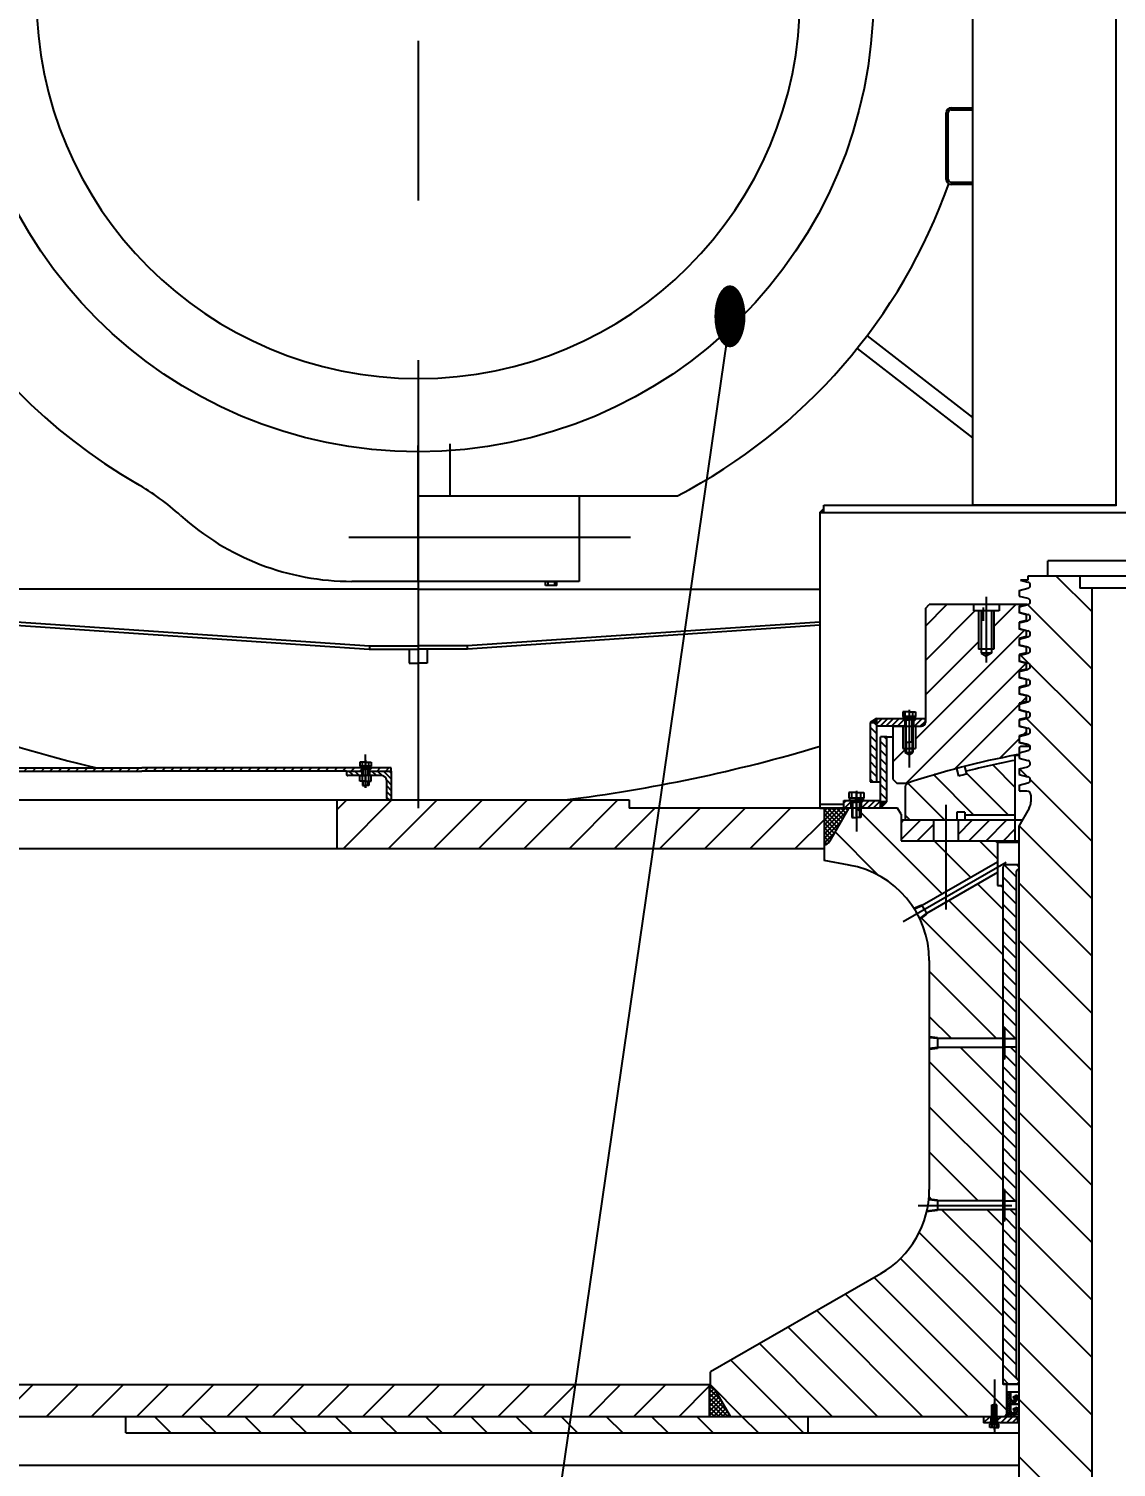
# Model space of a CAD drawing. Header units: millimetres. Extents: x 0 to 42000, y 0 to 29700.
# Drawn here: x 14596 to 16297, y 10722 to 12974 of the extents above; entities that cross this region are included whole.
import ezdxf
from ezdxf.enums import TextEntityAlignment as Align

# ---------------------------------------------------------------- set-up
doc = ezdxf.new("R2010")
doc.units = ezdxf.units.MM
doc.header["$LTSCALE"] = 1000
for name, pattern in [('F', [0.75, 0.5, -0.25]), ('G', [2, 1.25, -0.25, 0.25, -0.25]), ('K', [2.5, 1.25, -0.25, 0.25, -0.25, 0.25, -0.25])]:
    doc.linetypes.add(name, pattern=pattern)
for name, color, linetype in [('01', 7, 'Continuous'), ('02', 1, 'Continuous'), ('04', 2, 'F'), ('05', 142, 'G'), ('07', 6, 'K'), ('08', 1, 'Continuous'), ('11', 3, 'Continuous')]:
    doc.layers.add(name, color=color, linetype=linetype)
doc.styles.get("Standard").update_dxf_attribs({"font": 'isocp', "width": 0.707, "bigfont": 'intecad.shx'})
doc.dimstyles.new('INTE', dxfattribs={"dimscale": 100, "dimtxt": 3.5, "dimasz": 3, "dimexe": 3, "dimexo": 0, "dimgap": 1, "dimtad": 1, "dimdec": 0, "dimdsep": 46, "dimtxsty": 'Standard', "dimcen": 0, "dimclrd": 1, "dimclre": 1, "dimclrt": 3, "dimaunit": 1, "dimadec": 0, "dimazin": 0, "dimtfac": 1, "dimtdec": 0, "dimtmove": 0, "dimatfit": 0, "dimfxl": 1, "dimarcsym": 0})
pattern_1 = [(45, (9121.654, 5016.96), (-35.35534, 35.35534), [])]
pattern_2 = [(315, (9121.654, 5016.96), (35.35534, 35.35534), [])]
pattern_3 = [(45, (4611.862, 3383.963), (-6.735192, 6.735192), [])]
pattern_4 = [(135, (4611.8624, 3383.9626), (-4.490128, -4.490128), [])]
pattern_5 = [(270, (18866.9455, 12882.7767), (-3.4925, 6e-16), [2.54, -0.9525]), (180, (18866.9455, 12882.7767), (4e-16, 3.4925), [2.54, -0.9525])]

# ---------------------------------------------------------------- blocks, each defined once
blk = doc.blocks.new('*U585')
at = {"layer": '01'}
for p, q in [((-7.7, 2.6), (-7.7, 0)), ((0, 2.6), (-7.7, 2.6)), ((-7.7, 0), (0, 0)), ((0, 0), (-1.5, 2.6)), ((0, 2.6), (1.5, 0)), ((0, 2.6), (7.7, 2.6)), ((7.7, 0), (0, 0)), ((7.7, 2.6), (7.7, 0))]:
    blk.add_line(p, q, dxfattribs=at)
at = {"layer": '05'}
blk.add_line((0, 4.7), (0, -2.1), dxfattribs=at)
blk = doc.blocks.new('*U584')
at = {"layer": '01'}
for p, q in [((-8.4, 0), (-8.4, 8.9)), ((-8.4, 8.9), (0, 8.9)), ((-8.4, 5), (0, 5)), ((0, 8.9), (0, 0)), ((0, -8.9), (0, 0)), ((-8.4, 0), (-8.4, -8.9)), ((-8.4, -5), (0, -5)), ((-8.4, -8.9), (0, -8.9))]:
    blk.add_line(p, q, dxfattribs=at)
at = {"layer": '05'}
blk.add_line((-9.5, 0), (1.1, 0), dxfattribs=at)
blk = doc.blocks.new('*U643')
at = {"layer": '01'}
for p, q in [((-6.1, 2.1), (-6.1, 0)), ((0, 2.1), (-6.1, 2.1)), ((-6.1, 0), (0, 0)), ((0, 0), (-1.2, 2.1)), ((0, 2.1), (1.2, 0)), ((0, 2.1), (6.1, 2.1)), ((6.1, 0), (0, 0)), ((6.1, 2.1), (6.1, 0))]:
    blk.add_line(p, q, dxfattribs=at)
at = {"layer": '05'}
blk.add_line((0, 4.2), (0, -2.1), dxfattribs=at)
blk = doc.blocks.new('*U640', base_point=(-842.8, 1004.6))
at = {"layer": '01', "color": 7, "linetype": 'Continuous', "ltscale": 2}
for p, q in [((-842.8, 1004.6), (-836.4, 1004.6)), ((-836.4, 993.4), (-833.5, 1004.9)), ((-820.2, 991.1), (-823.8, 1004.9)), ((-820.2, 991.1), (-811.6, 991.1)), ((-811.6, 991.1), (-808.1, 1004.9)), ((-794.8, 991.1), (-798.4, 1004.9)), ((-794.8, 991.1), (-786.2, 991.1)), ((-786.2, 991.1), (-782.7, 1004.9)), ((-769.4, 991.1), (-773, 1004.9)), ((-769.4, 991.1), (-760.8, 991.1)), ((-760.8, 991.1), (-757.3, 1004.9)), ((-744, 991.1), (-747.6, 1004.9)), ((-744, 991.1), (-735.4, 991.1)), ((-735.4, 991.1), (-731.9, 1004.9)), ((-718.6, 991.1), (-722.2, 1004.9)), ((-718.6, 991.1), (-710, 991.1)), ((-710, 991.1), (-706.5, 1004.9)), ((-693.2, 991.1), (-696.8, 1004.9)), ((-693.2, 991.1), (-684.6, 991.1)), ((-684.6, 991.1), (-681.1, 1004.9)), ((-667.8, 991.1), (-671.4, 1004.9)), ((-667.8, 991.1), (-659.2, 991.1)), ((-659.2, 991.1), (-655.7, 1004.9)), ((-642.4, 991.1), (-646, 1004.9)), ((-642.4, 991.1), (-633.8, 991.1)), ((-633.8, 991.1), (-630.3, 1004.9)), ((-617, 991.1), (-620.6, 1004.9)), ((-617, 991.1), (-608.4, 991.1)), ((-608.4, 991.1), (-604.9, 1004.9)), ((-591.6, 991.1), (-595.2, 1004.9)), ((-591.6, 991.1), (-583, 991.1)), ((-583, 991.1), (-579.5, 1004.9)), ((-566.2, 991.1), (-569.8, 1004.9)), ((-566.2, 991.1), (-557.6, 991.1)), ((-557.6, 991.1), (-554.1, 1004.9)), ((-540.8, 991.1), (-544.4, 1004.9)), ((-540.8, 991.1), (-532.2, 991.1)), ((-532.2, 991.1), (-528.7, 1004.9)), ((-515.4, 991.1), (-519, 1004.9)), ((-515.4, 991.1), (-506.8, 991.1)), ((-506.8, 991.1), (-506.2, 993.4)), ((-499.7, 1009.6), (-489.6, 1009.6)), ((-479.6, 1006.9), (-451.3, 990.6))]:
    blk.add_line(p, q, dxfattribs=at)
at = {"layer": '01', "color": 7, "linetype": 'Continuous'}
for p, q in [((-836.4, 1004.6), (-836.4, 993.4)), ((-506.2, 1003.1), (-506.2, 993.4))]:
    blk.add_line(p, q, dxfattribs=at)
at = {"layer": '01', "color": 7, "linetype": 'Continuous', "ltscale": 2}
for centre, radius, start, end in [((-828.6, 1003.6), 5, 14.5, 165.5), ((-803.2, 1003.6), 5, 14.5, 165.5), ((-777.8, 1003.6), 5, 14.5, 165.5), ((-752.4, 1003.6), 5, 14.5, 165.5), ((-727, 1003.6), 5, 14.5, 165.5), ((-701.6, 1003.6), 5, 14.5, 165.5), ((-676.2, 1003.6), 5, 14.5, 165.5), ((-650.8, 1003.6), 5, 14.5, 165.5), ((-625.4, 1003.6), 5, 14.5, 165.5), ((-600, 1003.6), 5, 14.5, 165.5), ((-574.6, 1003.6), 5, 14.5, 165.5), ((-549.2, 1003.6), 5, 14.5, 165.5), ((-523.8, 1003.6), 5, 14.5, 165.5), ((-499.7, 1003.1), 6.5, 90, 180), ((-489.6, 989.6), 20, 60, 90)]:
    blk.add_arc(centre, radius, start, end, dxfattribs=at)
blk = doc.blocks.new('*U641', base_point=(2632.3, 3477.1))
at = {"layer": '11', "color": 3, "linetype": 'Continuous'}
for p, q in [((2409.9, 3474.7), (2412.1, 3466.1)), ((2425.8, 3477.1), (2423, 3466.1)), ((2425.8, 3477.1), (2434.7, 3477.1)), ((2434.7, 3477.1), (2437.5, 3466.1)), ((2451.2, 3477.1), (2448.4, 3466.1)), ((2451.2, 3477.1), (2460.1, 3477.1)), ((2460.1, 3477.1), (2462.9, 3466.1)), ((2476.6, 3477.1), (2473.8, 3466.1)), ((2476.6, 3477.1), (2485.5, 3477.1)), ((2485.5, 3477.1), (2488.3, 3466.1)), ((2502, 3477.1), (2499.2, 3466.1)), ((2502, 3477.1), (2510.9, 3477.1)), ((2510.9, 3477.1), (2513.7, 3466.1)), ((2527.4, 3477.1), (2524.6, 3466.1)), ((2527.4, 3477.1), (2536.3, 3477.1)), ((2536.3, 3477.1), (2539.1, 3466.1)), ((2552.8, 3477.1), (2550, 3466.1)), ((2552.8, 3477.1), (2561.7, 3477.1)), ((2561.7, 3477.1), (2564.5, 3466.1)), ((2578.2, 3477.1), (2575.4, 3466.1)), ((2578.2, 3477.1), (2587.1, 3477.1)), ((2587.1, 3477.1), (2589.9, 3466.1)), ((2603.6, 3477.1), (2600.8, 3466.1)), ((2603.6, 3477.1), (2612.5, 3477.1)), ((2612.5, 3477.1), (2615.3, 3466.1)), ((2629, 3477.1), (2626.2, 3466.1)), ((2629, 3477.1), (2632.3, 3477.1)), ((2412.1, 3466.1), (2423, 3466.1)), ((2412.1, 3466.1), (2420.9, 3466.1)), ((2437.5, 3466.1), (2448.4, 3466.1)), ((2462.9, 3466.1), (2473.8, 3466.1)), ((2488.3, 3466.1), (2499.2, 3466.1)), ((2513.7, 3466.1), (2524.6, 3466.1)), ((2539.1, 3466.1), (2550, 3466.1)), ((2564.5, 3466.1), (2575.4, 3466.1)), ((2589.9, 3466.1), (2600.8, 3466.1)), ((2615.3, 3466.1), (2626.2, 3466.1))]:
    blk.add_line(p, q, dxfattribs=at)
blk = doc.blocks.new('*U644')
at = {"layer": '01'}
for p, q in [((-10.7, 3.6), (-10.7, 0)), ((0, 3.6), (-10.7, 3.6)), ((-10.7, 0), (0, 0)), ((0, 0), (-2.1, 3.6)), ((0, 3.6), (2.1, 0)), ((0, 3.6), (10.7, 3.6)), ((10.7, 0), (0, 0)), ((10.7, 3.6), (10.7, 0))]:
    blk.add_line(p, q, dxfattribs=at)
at = {"layer": '05'}
blk.add_line((0, 5.7), (0, -2.1), dxfattribs=at)
blk = doc.blocks.new('*U645')
at = {"layer": '01'}
for p, q in [((-9.2, 3.1), (-9.2, 0)), ((0, 3.1), (-9.2, 3.1)), ((-9.2, 0), (0, 0)), ((0, 0), (-1.8, 3.1)), ((0, 3.1), (1.8, 0)), ((0, 3.1), (9.2, 3.1)), ((9.2, 0), (0, 0)), ((9.2, 3.1), (9.2, 0))]:
    blk.add_line(p, q, dxfattribs=at)
at = {"layer": '05'}
blk.add_line((0, 5.2), (0, -2.1), dxfattribs=at)
blk = doc.blocks.new('*D667')
at = {"layer": '08', "color": 1, "lineweight": -2}
for p, q in [((14727.5, 19784.8), (4430.5, 19784.8)), ((4730.5, 19484.8), (4730.5, 7640.5)), ((14267, 7340.5), (4430.5, 7340.5))]:
    blk.add_line(p, q, dxfattribs=at)
at = {"layer": '08', "color": 1}
for points in [[(4680.5, 19484.8), (4780.5, 19484.8), (4730.5, 19784.8)], [(4680.5, 7640.5), (4780.5, 7640.5), (4730.5, 7340.5)]]:
    blk.add_solid(points, dxfattribs=at)
at = {"layer": 'DEFPOINTS', "color": 0}
for p in [(14727.5, 19784.8), (4730.5, 7340.5), (14267, 7340.5)]:
    blk.add_point(p, dxfattribs=at)
at = {"layer": '08', "color": 3, "insert": (4455.4, 13562.6), "char_height": 350, "attachment_point": 5, "rotation": 90}
blk.add_mtext('12444', dxfattribs=at)
blk = doc.blocks.new('*D678')
at = {"layer": '08', "color": 1, "lineweight": -2}
for p, q in [((6849.2, 11679), (6849.2, 21558.3)), ((16398.8, 20688.4), (16398.8, 21558.3)), ((7149.2, 21258.3), (16098.8, 21258.3))]:
    blk.add_line(p, q, dxfattribs=at)
at = {"layer": '08', "color": 1}
for points in [[(7149.2, 21308.3), (7149.2, 21208.3), (6849.2, 21258.3)], [(16098.8, 21308.3), (16098.8, 21208.3), (16398.8, 21258.3)]]:
    blk.add_solid(points, dxfattribs=at)
at = {"layer": 'DEFPOINTS', "color": 0}
for p in [(16398.8, 21258.3), (16398.8, 20688.4), (6849.2, 11679)]:
    blk.add_point(p, dxfattribs=at)
at = {"layer": '08', "color": 3, "insert": (11624, 21533.3), "char_height": 350, "attachment_point": 5}
blk.add_mtext('9550', dxfattribs=at)

msp = doc.modelspace()

# ---------------------------------------------------------------- hatches: boundary and pattern name
at = {"layer": '01'}
for points in [[(15839.8, 12222.5), (15833.8, 12216.5), (15839.8, 12216.5)], [(15912.3, 11887.8), (15922.3, 11887.8), (15922.3, 11893.8)], [(15928.3, 11763.5), (15938.3, 11763.5), (15928.3, 11753.5)]]:
    msp.add_hatch(color=256, dxfattribs=at).paths.add_polyline_path(points)
at = {"layer": '02', "linetype": 'Continuous'}
h = msp.add_hatch(dxfattribs=at)
h.set_pattern_fill('ANSI31', color=1, scale=20, angle=-90, style=0)
h.set_pattern_definition([(315, (12952.206, 14110.883), (44.9013, 44.9013), [])])
h.paths.add_polyline_path([(16259.1, 10577.9), (16259.1, 12097.9), (16240.3, 12097.9), (16240.3, 12110.9), (16234.3, 12116.9), (16158.8, 12116.9), (16158.8, 12110.6), (16147.6, 12110.6), (16159.1, 12107.6, -0.774283), (16159.1, 12097.9), (16145.3, 12094.4), (16145.3, 12085.8), (16159.1, 12082.2, -0.774283), (16159.1, 12072.5), (16145.3, 12069), (16145.3, 12060.4), (16159.1, 12056.8, -0.774283), (16159.1, 12047.1), (16145.3, 12043.6), (16145.3, 12035), (16159.1, 12031.4, -0.774283), (16159.1, 12021.7), (16145.3, 12018.2), (16145.3, 12009.6), (16159.1, 12006, -0.774283), (16159.1, 11996.3), (16145.3, 11992.8), (16145.3, 11984.2), (16159.1, 11980.6, -0.774283), (16159.1, 11970.9), (16145.3, 11967.4), (16145.3, 11958.8), (16159.1, 11955.2, -0.774283), (16159.1, 11945.5), (16145.3, 11942), (16145.3, 11933.4), (16159.1, 11929.8, -0.774283), (16159.1, 11920.1), (16145.3, 11916.6), (16145.3, 11908), (16159.1, 11904.4, -0.774283), (16159.1, 11894.7), (16145.3, 11891.2), (16145.3, 11882.6), (16159.1, 11879, -0.774283), (16159.1, 11869.3), (16145.3, 11865.8), (16145.3, 11857.2), (16159.1, 11853.6, -0.774283), (16159.1, 11843.9), (16145.3, 11840.4), (16145.3, 11836.9), (16145.3, 11831.8), (16159.1, 11828.2, -0.774283), (16159.1, 11818.5), (16145.3, 11815), (16145.3, 11806.4), (16159.1, 11802.8, -0.774283), (16159.1, 11793.1), (16145.3, 11789.6), (16145.3, 11781), (16147.6, 11780.4), (16157.3, 11780.4, -0.414214), (16163.8, 11773.9), (16163.8, 11763.7, -0.131652), (16161.1, 11753.7), (16144.8, 11725.4), (16144.8, 10577.9)])
h.paths.add_polyline_path([(16259.1, 10175.9), (16259.1, 10577.9), (16144.8, 10577.9), (16144.8, 10175.9)])
h.paths.add_polyline_path([(16259.1, 9448.9), (16259.1, 10175.9), (16144.8, 10175.9), (16144.8, 9454.9), (16146.4, 9448.9), (16164.1, 9448.9)])
h.paths.add_polyline_path([(16259.1, 9384.9), (16259.1, 9448.9), (16164.1, 9448.9, -0.414214), (16176.8, 9436.2), (16176.8, 9384.9)])
h.paths.add_polyline_path([(16246.1, 9280.9), (16259.1, 9294), (16259.1, 9384.9), (16176.8, 9384.9), (16176.8, 9280.9)])
h = msp.add_hatch(dxfattribs=at)
h.set_pattern_fill('ANSI31', color=1, scale=12, style=0)
h.set_pattern_definition([(45, (12952.206, 14110.883), (-26.94077, 26.94077), [])])
h.paths.add_polyline_path([(16086, 11996.3), (16086, 12002.3), (16082, 12002.3), (16082, 12062.3), (16074, 12062.3), (16074, 12072.3), (16004.8, 12072.3), (15998.8, 12066.3), (15998.8, 11887.8, -0.414214), (15992.8, 11881.8), (15983.3, 11881.8), (15983.3, 11846.8), (15979.3, 11846.8), (15979.3, 11840.8), (15973.3, 11837.3), (15967.3, 11840.8), (15967.3, 11846.8), (15963.3, 11846.8), (15963.3, 11881.8), (15947.8, 11881.8), (15947.8, 11798.9), (15953.8, 11792.9), (15970.8, 11792.9, -0.032032), (16140.7, 11836.9), (16145.3, 11836.9), (16145.3, 11847.9, -0.414214), (16147.3, 11849.9), (16156.3, 11849.9), (16156.3, 11853.2), (16145.3, 11856), (16145.3, 11866.9), (16156.3, 11869.7), (16156.3, 11878.6), (16145.3, 11881.4), (16145.3, 11892.3), (16156.3, 11895.1), (16156.3, 11904), (16145.3, 11906.8), (16145.3, 11917.7), (16156.3, 11920.5), (16156.3, 11929.4), (16145.3, 11932.2), (16145.3, 11943.1), (16156.3, 11945.9), (16156.3, 11954.8), (16145.3, 11957.6), (16145.3, 11968.5), (16156.3, 11971.3), (16156.3, 11980.2), (16145.3, 11983), (16145.3, 11993.9), (16156.3, 11996.7), (16156.3, 12005.6), (16145.3, 12008.4), (16145.3, 12019.3), (16156.3, 12022.1), (16156.3, 12031), (16145.3, 12033.8), (16145.3, 12044.7), (16156.3, 12047.5), (16156.3, 12056.4), (16145.3, 12059.2), (16145.3, 12070.1), (16153.9, 12072.3), (16114, 12072.3), (16114, 12062.3), (16106, 12062.3), (16106, 12002.3), (16102, 12002.3), (16102, 11996.3), (16094, 11991.7)])
h = msp.add_hatch(dxfattribs=at)
h.set_pattern_fill('LINE', color=1, scale=2, angle=-45, style=0)
h.set_pattern_definition([(225, (15082.5, 12482.174), (-4.490128, 4.490128), [])])
h.paths.add_polyline_path([(15965.3, 11893.8), (15965.3, 11881.8), (15922.3, 11881.8), (15922.3, 11893.8)])
h.paths.add_polyline_path([(15998.3, 11893.8), (15998.3, 11887.8), (15992.3, 11881.8), (15981.3, 11881.8), (15981.3, 11893.8)])
h.paths.add_polyline_path([(15935.2, 11887.5), (15944.7, 11887.5), (15944.7, 11875.2), (15935.2, 11875.2)], flags=9)
h = msp.add_hatch(dxfattribs=at)
h.set_pattern_fill('LINE', color=1, scale=3, angle=-135, style=0)
h.set_pattern_definition([(315, (13282.776, 13607.267), (-6.735192, -6.735192), [])])
h.paths.add_polyline_path([(15922.3, 11887.8), (15912.3, 11887.8), (15912.3, 11794.8), (15922.3, 11794.8)])
h = msp.add_hatch(dxfattribs=at)
h.set_pattern_fill('LINE', color=1, scale=3, angle=-135, style=0)
h.set_pattern_definition([(135, (18567.827, 10039.995), (6.735192, 6.735192), [])])
h.paths.add_polyline_path([(15928.3, 11763.5), (15938.3, 11763.5), (15938.3, 11865.5), (15928.3, 11865.5)])
h = msp.add_hatch(dxfattribs=at)
h.set_pattern_fill('ANSI31', color=1, scale=12, angle=-90, style=0)
h.set_pattern_definition([(315, (12952.206, 14110.883), (26.94077, 26.94077), [])])
h.paths.add_polyline_path([(16060.6, 11747.2), (16060.6, 11742.7), (16138.8, 11742.7), (16138.8, 11828.4, 0.014318), (16062.6, 11811.3), (16063.8, 11807, 0.002408), (16051.1, 11803.7), (16047.9, 11815.8, 0.014474), (15971.8, 11793.2), (15967.3, 11788.8), (15967.3, 11734.7), (16047.9, 11734.7), (16047.9, 11747.2)])
h = msp.add_hatch(dxfattribs=at)
h.set_pattern_fill('LINE', color=1, scale=3, angle=45, style=0)
h.set_pattern_definition(pattern_3)
h.paths.add_polyline_path([(14382.8, 11816.5), (14382.8, 11811.5), (14416.8, 11811.5), (14416.8, 11816.5), (14415.1, 11816.5)])
h.paths.add_polyline_path([(14428.8, 11816.5), (14428.8, 11811.5), (14452.8, 11811.5), (14772.8, 11811.5), (14772.8, 11816.5)])
h = msp.add_hatch(dxfattribs=at)
h.set_pattern_fill('LINE', color=1, scale=3, angle=45, style=0)
h.set_pattern_definition(pattern_3)
h.paths.add_polyline_path([(15162.8, 11816.5), (15162.8, 11811.5), (15128.8, 11811.5), (15128.8, 11816.5), (15130.5, 11816.5)])
h.paths.add_polyline_path([(15116.8, 11816.5), (15116.8, 11811.5), (15092.8, 11811.5), (14772.8, 11811.5), (14772.8, 11816.5)])
h = msp.add_hatch(dxfattribs=at)
h.set_pattern_fill('LINE', color=1, scale=2, angle=135, style=0)
h.set_pattern_definition(pattern_4)
h.paths.add_polyline_path([(15116.8, 11804.5), (15116.8, 11811.5), (15092.8, 11811.5), (15092.8, 11806.8, 0.414214), (15095.1, 11804.5)])
h = msp.add_hatch(dxfattribs=at)
h.set_pattern_fill('LINE', color=1, scale=2, angle=135, style=0)
h.set_pattern_definition(pattern_4)
h.paths.add_polyline_path([(15148.3, 11804.5), (15128.8, 11804.5), (15128.8, 11811.5), (15162.8, 11811.5), (15162.8, 11766.5), (15158.1, 11766.5), (15155.8, 11768.8), (15155.8, 11797, 0.414214)])
h = msp.add_hatch(dxfattribs=at)
h.set_pattern_fill('_USER', color=1, scale=50, angle=45, style=0, pattern_type=0)
h.set_pattern_definition(pattern_1)
h.paths.add_polyline_path([(12917.2, 11690.5), (12917.2, 11753.5), (12717.1, 11753.5), (12717.1, 11766.5), (12512.8, 11766.5), (12512.8, 11690.5)])
h.paths.add_polyline_path([(13018.8, 11753.5), (13018.8, 11690.5), (13206.3, 11690.5), (13206.3, 11747.5), (13200.3, 11753.5)])
h.paths.add_polyline_path([(13821.3, 11753.5), (13815.3, 11747.5), (13815.3, 11690.5), (14002.8, 11690.5), (14002.8, 11753.5)])
h.paths.add_polyline_path([(14104.4, 11753.5), (14104.4, 11690.5), (14467.8, 11690.5), (14467.8, 11766.5), (14304.6, 11766.5), (14304.6, 11753.5)])
h.paths.add_polyline_path([(15627.3, 11690.5, -0.02101), (15671.7, 11753.5), (15535.3, 11753.5), (15535.3, 11766.5), (15077.8, 11766.5), (15077.8, 11690.5)])
h.paths.add_polyline_path([(15840.1, 11690.5), (15840.1, 11753.5), (15671.7, 11753.5, 0.02101), (15627.3, 11690.5)])
h.paths.add_polyline_path([(17515.8, 11690.5), (17515.8, 11766.5), (17262.3, 11766.5), (17262.3, 11753.5), (17125.9, 11753.5, -0.02101), (17170.3, 11690.5)])
h.paths.add_polyline_path([(17170.3, 11690.5, 0.02101), (17125.9, 11753.5), (16957.6, 11753.5), (16957.6, 11690.5)])
h.paths.add_polyline_path([(18693.2, 11690.5), (18693.2, 11753.5), (18493.1, 11753.5), (18493.1, 11766.5), (18125.8, 11766.5), (18125.8, 11690.5)])
h.paths.add_polyline_path([(18982.3, 11690.5), (18982.3, 11747.5), (18976.3, 11753.5), (18794.8, 11753.5), (18794.8, 11690.5)])
h.paths.add_polyline_path([(19778.8, 11690.5), (19778.8, 11753.5), (19597.3, 11753.5), (19591.3, 11747.5), (19591.3, 11690.5)])
h.paths.add_polyline_path([(20145.8, 11690.5), (20145.8, 11766.5), (20080.6, 11766.5), (20080.6, 11753.5), (19880.4, 11753.5), (19880.4, 11690.5)])
h = msp.add_hatch(dxfattribs=at)
h.set_pattern_fill('LINE', color=1, scale=2, angle=-45, style=0)
h.set_pattern_definition([(45, (18567.827, 10039.9954), (4.490128, -4.490128), [])])
h.paths.add_polyline_path([(15898.8, 11765.5), (15898.8, 11753.5), (15928.3, 11753.5), (15928.3, 11765.5)])
h.paths.add_polyline_path([(15871.3, 11753.5), (15882.8, 11753.5), (15882.8, 11765.5), (15871.3, 11765.5)])
h = msp.add_hatch(dxfattribs=at)
h.set_pattern_fill('_USER', color=1, scale=50, angle=315, style=0, pattern_type=0)
h.set_pattern_definition(pattern_2)
h.paths.add_polyline_path([(16111.6, 11669.1), (16111.6, 11699.7), (16108.6, 11702.7), (15960.7, 11702.7), (15960.7, 11744), (15955.2, 11753.5), (15878.7, 11753.5), (15848.7, 11701.5, -0.267949), (15840.1, 11696.5), (15840.1, 11671.5), (15879.2, 11664.6, -0.209626), (15980.8, 11596.9), (15992.9, 11602.1), (15993.6, 11601)])
h.paths.add_polyline_path([(16119.8, 11629.7), (16116.8, 11632.7), (16111.6, 11632.7), (16111.6, 11653), (16000.6, 11588.9), (16001.2, 11587.8), (15990.3, 11579.7, -0.110633), (16004.8, 11514.9), (16004.8, 11395.5), (16017.8, 11394), (16017.8, 11392.8), (16119.8, 11392.8)])
h.paths.add_polyline_path([(16119.8, 11378.8), (16017.8, 11378.8), (16017.8, 11377.5), (16004.8, 11376), (16004.8, 11156.5, -0.024481), (16004.1, 11141.6), (16017.8, 11140), (16017.8, 11138.8), (16119.8, 11138.8)])
h.paths.add_polyline_path([(16017.8, 11124.8), (16017.8, 11123.5), (16000.7, 11121.5, -0.206706), (15928.8, 11024.8), (15662.3, 10871), (15662.3, 10846, -0.267949), (15671, 10841), (15693.8, 10801.5), (16122.3, 10801.5), (16125.8, 10805), (16125.8, 10851.8), (16122.8, 10851.8), (16121, 10851.8, -0.414214), (16119.8, 10853), (16119.8, 11124.8)])
h.paths.add_polyline_path([(16677.8, 10853, -0.414214), (16676.6, 10851.8), (16671.8, 10851.8), (16671.8, 10805), (16675.3, 10801.5), (17103.8, 10801.5), (17126.6, 10841, -0.267949), (17135.3, 10846), (17135.3, 10871), (16868.8, 11024.8, -0.267949), (16792.8, 11156.5), (16792.8, 11514.9, -0.36397), (16918.4, 11664.6), (16957.6, 11671.5), (16957.6, 11696.5, -0.267949), (16948.9, 11701.5), (16918.9, 11753.5), (16842.4, 11753.5), (16837, 11744), (16837, 11702.7), (16689.1, 11702.7), (16686.1, 11699.7), (16686.1, 11632.7), (16680.8, 11632.7), (16677.8, 11629.7), (16677.8, 11410.8)])
h = msp.add_hatch(dxfattribs=at)
h.set_pattern_fill('_USER', color=1, scale=5, angle=45, style=0, double=1, pattern_type=0)
h.set_pattern_definition([(45, (8862.6575, -2519.381), (-3.5355339, 3.5355339), []), (135, (8862.6575, -2519.381), (-3.5355339, -3.5355339), [])])
h.paths.add_polyline_path([(15840.1, 11753), (15840.1, 11696.5, 0.267949), (15848.7, 11701.5), (15878.4, 11753)])
h.paths.add_polyline_path([(16948.9, 11701.5, 0.267949), (16957.6, 11696.5), (16957.6, 11753), (16919.2, 11753)])
h = msp.add_hatch(dxfattribs=at)
h.set_pattern_fill('ANSI31', color=1, scale=6, style=0)
h.set_pattern_definition([(45, (12952.206, 14110.883), (-13.47038, 13.47038), [])])
h.paths.add_polyline_path([(16138.8, 11702.7), (16138.8, 11734.7), (16049.8, 11734.7), (16049.8, 11702.7)])
h.paths.add_polyline_path([(16011.3, 11702.7), (16011.3, 11734.7), (15960.7, 11734.7), (15960.7, 11702.7)])
h = msp.add_hatch(dxfattribs=at)
h.set_pattern_fill('_USER', color=1, scale=15, angle=-45, style=0, pattern_type=0)
h.set_pattern_definition([(315, (15386.122, 12103.777), (10.6066, 10.6066), [])])
h.paths.add_polyline_path([(16675.3, 11392.3), (16675.3, 11410.8), (16677.8, 11410.8), (16677.8, 11661.8), (16674.8, 11664.8), (16655.8, 11664.8), (16652.8, 11661.8), (16652.8, 11657.8, -0.414214), (16656.8, 11653.8), (16656.8, 11392.3)])
h.paths.add_polyline_path([(16675.3, 11138.3), (16675.3, 11156.8), (16677.8, 11156.8), (16677.8, 11360.8), (16675.3, 11360.8), (16675.3, 11379.3), (16656.8, 11379.3), (16656.8, 11138.3)])
h.paths.add_polyline_path([(16656.8, 10862.8, -0.414214), (16652.8, 10858.8), (16652.8, 10854.8), (16655.8, 10851.8), (16674.8, 10851.8), (16677.8, 10854.8), (16677.8, 11106.8), (16675.3, 11106.8), (16675.3, 11125.3), (16656.8, 11125.3)])
h.paths.add_polyline_path([(16140.8, 11392.3), (16140.8, 11653.8, -0.414214), (16144.8, 11657.8), (16144.8, 11661.8), (16141.8, 11664.8), (16122.8, 11664.8), (16119.8, 11661.8), (16119.8, 11410.8), (16122.3, 11410.8), (16122.3, 11392.3)])
h.paths.add_polyline_path([(16119.8, 11156.8), (16122.3, 11156.8), (16122.3, 11138.3), (16140.8, 11138.3), (16140.8, 11379.3), (16122.3, 11379.3), (16122.3, 11360.8), (16119.8, 11360.8)])
h.paths.add_polyline_path([(16140.8, 11125.3), (16122.3, 11125.3), (16122.3, 11106.8), (16119.8, 11106.8), (16119.8, 10854.8), (16122.8, 10851.8), (16141.8, 10851.8), (16144.8, 10854.8), (16144.8, 10858.8, -0.414214), (16140.8, 10862.8)])
h = msp.add_hatch(dxfattribs=at)
h.set_pattern_fill('LINE', color=1, scale=60, angle=135, style=0)
h.set_pattern_definition([(135, (11146.3616, 7300.267), (-5.303301, -5.303301), [])])
h.paths.add_polyline_path([(14426.8, 9637.9, 0.343728), (14940.5, 10296.9, 1), (13581.5, 10296.9, 0.486051), (14421.8, 9636.7), (14421.8, 10244.9), (14426.8, 10244.9)], flags=16)
h.paths.add_polyline_path([(14494.8, 9658.9, 0.314697), (14940.5, 10296.9, 1), (13581.5, 10296.9, 0.518777), (14489.8, 9657.1), (14489.8, 10244.9), (14494.8, 10244.9)])
h = msp.add_hatch(dxfattribs=at)
h.set_pattern_fill('_USER', color=1, scale=50, angle=45, style=0, pattern_type=0)
h.set_pattern_definition(pattern_1)
h.paths.add_polyline_path([(11267.8, 10851.5), (11267.8, 10833.5), (11267.8, 10801.5), (11622.8, 10801.5), (11622.8, 10851.5)])
h.paths.add_polyline_path([(12232.8, 10851.5), (12232.8, 10801.5), (12789, 10801.5, -0.017058), (12767.4, 10851.5)])
h.paths.add_polyline_path([(12767.4, 10851.5, 0.017058), (12789, 10801.5), (12917.2, 10801.5), (12917.2, 10851.5)])
h.paths.add_polyline_path([(13018.8, 10851.5), (13018.8, 10801.5), (13072.8, 10801.5), (13072.8, 10851.5)])
h.paths.add_polyline_path([(13948.8, 10851.5), (13948.8, 10801.5), (14232.6, 10801.5, 0.017058), (14254.2, 10851.5)])
h.paths.add_polyline_path([(14254.2, 10851.5, -0.017058), (14232.6, 10801.5), (15569.7, 10801.5, -0.014877), (15547.8, 10851.5)])
h.paths.add_polyline_path([(15660.6, 10801.5), (15660.6, 10851.5), (15547.8, 10851.5, 0.014877), (15569.7, 10801.5)])
h.paths.add_polyline_path([(17137.1, 10851.5), (17137.1, 10801.5), (17227.9, 10801.5, 0.014877), (17249.8, 10851.5)])
h.paths.add_polyline_path([(17249.8, 10851.5, -0.014877), (17227.9, 10801.5), (18848.8, 10801.5), (18848.8, 10851.5)])
h.paths.add_polyline_path([(19724.8, 10801.5), (19778.8, 10801.5), (19778.8, 10851.5), (19724.8, 10851.5)])
h.paths.add_polyline_path([(20132.8, 10801.5), (20132.8, 10851.5), (19880.4, 10851.5), (19880.4, 10801.5)])
h = msp.add_hatch(dxfattribs=at)
h.set_pattern_fill('_USER', color=1, scale=5, angle=315, style=0, double=1, pattern_type=0)
h.set_pattern_definition([(315, (9137.6085, 4166.072), (3.535534, 3.535534), []), (45, (9137.6085, 4166.072), (-3.535534, 3.535534), [])])
h.paths.add_polyline_path([(15671, 10841, 0.267949), (15662.3, 10846), (15662.3, 10851.5), (15660.6, 10851.5), (15660.6, 10801.5), (15693.8, 10801.5)])
h.paths.add_polyline_path([(17103.8, 10801.5), (17137.1, 10801.5), (17137.1, 10851.5), (17135.3, 10851.5), (17135.3, 10846, 0.267949), (17126.6, 10841)])
h = msp.add_hatch(dxfattribs=at)
h.set_pattern_fill('ANGLE', color=1, scale=0.5, angle=-90, style=0)
h.set_pattern_definition(pattern_5)
h.paths.add_polyline_path([(16125.8, 10839.5), (16132.3, 10839.5), (16132.3, 10828.2, 0.698572), (16137.4, 10827), (16138.2, 10829.5, 0.048802), (16138.5, 10829.4, 0.813615), (16139.3, 10833), (16139.8, 10834.5), (16144.8, 10833), (16144.8, 10830.5), (16137.3, 10820.5), (16125.8, 10820.5)])
h = msp.add_hatch(dxfattribs=at)
h.set_pattern_fill('ANGLE', color=1, scale=0.5, angle=-90, style=0)
h.set_pattern_definition(pattern_5)
h.paths.add_polyline_path([(16137.4, 10808), (16138.2, 10810.5, 0.048802), (16138.5, 10810.4, 0.813615), (16139.3, 10814), (16139.8, 10815.5), (16144.8, 10814), (16144.8, 10811.5), (16137.3, 10801.5), (16125.8, 10801.5), (16125.8, 10820.5), (16132.3, 10820.5), (16132.3, 10809.2, 0.698572)])
h = msp.add_hatch(dxfattribs=at)
h.set_pattern_fill('_USER', color=1, scale=50, angle=315, style=0, pattern_type=0)
h.set_pattern_definition(pattern_2)
h.paths.add_polyline_path([(15569.7, 10801.5, 0.00787), (15582.5, 10775.6), (15814.8, 10775.6), (15814.8, 10801.5)])
h.paths.add_polyline_path([(15582.5, 10775.6, -0.00787), (15569.7, 10801.5), (14747.8, 10801.5), (14747.8, 10775.6)])
h.paths.add_polyline_path([(17215.1, 10775.6, 0.00787), (17227.9, 10801.5), (16982.8, 10801.5), (16982.8, 10775.6)])
h.paths.add_polyline_path([(18049.8, 10775.6), (18049.8, 10801.5), (17227.9, 10801.5, -0.00787), (17215.1, 10775.6)])
h = msp.add_hatch(dxfattribs=at)
h.set_pattern_fill('LINE', color=1, scale=2, angle=-45, style=0)
h.set_pattern_definition([(225, (18866.9455, 12895.0767), (-4.490128, 4.490128), [])])
h.paths.add_polyline_path([(16089.8, 10791.5), (16089.8, 10801.5), (16101.7, 10801.5), (16101.7, 10791.5), (16100.6, 10791.5)])
h.paths.add_polyline_path([(16111.7, 10791.5), (16111.7, 10801.5), (16125.8, 10801.5), (16142.8, 10801.5), (16142.8, 10791.5)])

# ---------------------------------------------------------------- linework, layer by layer
for p, q in [((16122.8, 11664.8), (16119.8, 11661.8)), ((16144.8, 11664.8), (16122.8, 11664.8)), ((16141.8, 11664.8), (16144.8, 11661.8)), ((16119.8, 11661.8), (16119.8, 11410.8)), ((16140.8, 11653.8), (16140.8, 10862.8)), ((16144.8, 11661.8), (16144.8, 10854.8)), ((16122.3, 11410.8), (16119.8, 11410.8)), ((16122.3, 11410.8), (16122.3, 11360.8)), ((16140.8, 11392.3), (16122.3, 11392.3)), ((16140.8, 11379.3), (16122.3, 11379.3)), ((16122.3, 11360.8), (16119.8, 11360.8)), ((16119.8, 11360.8), (16119.8, 11156.8)), ((16122.3, 11156.8), (16119.8, 11156.8)), ((16122.3, 11156.8), (16122.3, 11106.8)), ((16140.8, 11138.3), (16122.3, 11138.3)), ((16140.8, 11125.3), (16122.3, 11125.3)), ((16119.8, 11106.8), (16119.8, 10854.8)), ((16122.3, 11106.8), (16119.8, 11106.8)), ((16122.8, 10851.8), (16119.8, 10854.8)), ((16141.8, 10851.8), (16144.8, 10854.8)), ((16144.8, 10851.8), (16122.8, 10851.8)), ((16125.8, 10820.5), (16144.8, 10820.5)), ((16125.8, 10801.5), (16144.8, 10801.5))]:
    msp.add_line(p, q)
for centre, start, end in [((16144.8, 11653.8), 90, 180), ((16144.8, 10862.8), 180, 270)]:
    msp.add_arc(centre, 4, start, end)
at = {"layer": '01'}
for p, q in [((16072.3, 13282), (16072.3, 12228)), ((16297.3, 12227), (16297.3, 13282)), ((16031.3, 12738), (16031.3, 12842)), ((16034.3, 12738), (16034.3, 12842)), ((16039.3, 12850), (16072.3, 12850)), ((16039.3, 12847), (16072.3, 12847)), ((16072.3, 12733), (16039.3, 12733)), ((16072.3, 12730), (16039.3, 12730)), ((15907.4, 12493.1), (16072.3, 12364.9)), ((15892.1, 12473.4), (16072.3, 12333.2)), ((15255.2, 12242.6), (15255.2, 12323.7)), ((15205.2, 12242.6), (15611, 12242.6)), ((15457.2, 12242.6), (15457.2, 12108.6)), ((15839.8, 12222.5), (15839.8, 12228)), ((16297.3, 12228), (16072.3, 12228)), ((15833.8, 12216.5), (15839.8, 12222.5)), ((15839.8, 12216.5), (15839.8, 12222.5)), ((15457.2, 12108.6), (15101.5, 12108.6)), ((15404.3, 12102.2), (15404.3, 12108.6)), ((15422.1, 12102.2), (15404.3, 12102.2)), ((15408.2, 12108.6), (15408.2, 12102.2)), ((15418.2, 12108.6), (15418.2, 12102.2)), ((15422.1, 12102.2), (15422.1, 12108.6)), ((15191.2, 11980.8), (15205.2, 11980.8)), ((15219.2, 11980.8), (15205.2, 11980.8)), ((15922.3, 11893.8), (15912.3, 11887.8)), ((15963.3, 11904.4), (15963.3, 11896.9)), ((15973.3, 11904.4), (15963.3, 11904.4)), ((15963.3, 11896.9), (15973.3, 11896.9)), ((15967.3, 11896.9), (15967.3, 11904.4)), ((15967.3, 11893.8), (15967.3, 11856.9)), ((15967.3, 11891.7), (15973.3, 11891.7)), ((15973.3, 11904.4), (15983.3, 11904.4)), ((15983.3, 11896.9), (15973.3, 11896.9)), ((15979.3, 11891.7), (15973.3, 11891.7)), ((15979.3, 11896.9), (15979.3, 11904.4)), ((15979.3, 11893.8), (15979.3, 11856.9)), ((15983.3, 11904.4), (15983.3, 11896.9)), ((15938.3, 11865.5), (15947.8, 11865.5)), ((15967.3, 11856.9), (15973.3, 11856.9)), ((15968.5, 11856.9), (15968.5, 11846.8)), ((15968.5, 11846.8), (15968.5, 11840.8)), ((15979.3, 11856.9), (15973.3, 11856.9)), ((15978.1, 11856.9), (15978.1, 11846.8)), ((15978.1, 11846.8), (15978.1, 11840.8)), ((15113.9, 11825.5), (15113.9, 11819.1)), ((15122.8, 11825.5), (15113.9, 11825.5)), ((15117.8, 11819.1), (15117.8, 11825.5)), ((15122.8, 11825.5), (15131.7, 11825.5)), ((15127.8, 11819.1), (15127.8, 11825.5)), ((15131.7, 11825.5), (15131.7, 11819.1)), ((14452.8, 11811.5), (14772.8, 11811.5)), ((15092.8, 11811.5), (14772.8, 11811.5)), ((15092.8, 11811.5), (15117.8, 11811.5)), ((15092.8, 11811.5), (15092.8, 11806.8)), ((15148.3, 11804.5), (15095.1, 11804.5)), ((15113.9, 11819.1), (15122.8, 11819.1)), ((15116.8, 11816.5), (15116.8, 11804.5)), ((15117.8, 11816.5), (15117.8, 11804.5)), ((15117.8, 11814.6), (15122.8, 11814.6)), ((15131.7, 11819.1), (15122.8, 11819.1)), ((15127.8, 11814.6), (15122.8, 11814.6)), ((15127.8, 11816.5), (15127.8, 11804.5)), ((15127.8, 11811.5), (15162.8, 11811.5)), ((15128.8, 11816.5), (15128.8, 11804.5)), ((15162.8, 11811.5), (15162.8, 11816.5)), ((15162.8, 11811.5), (15162.8, 11766.5)), ((15117.8, 11796.1), (15117.8, 11789.1)), ((15117.8, 11789.1), (15122.8, 11789.1)), ((15127.8, 11789.1), (15122.8, 11789.1)), ((15127.8, 11796.1), (15127.8, 11789.1)), ((15155.8, 11768.8), (15155.8, 11797)), ((15890.8, 11777.9), (15879.1, 11777.9)), ((15879.1, 11777.9), (15879.1, 11769.1)), ((15883.8, 11769.1), (15883.8, 11777.9)), ((15890.8, 11777.9), (15902.5, 11777.9)), ((15897.8, 11769.1), (15897.8, 11777.9)), ((15902.5, 11777.9), (15902.5, 11769.1)), ((15922.3, 11794.8), (15928.3, 11794.8)), ((15971.8, 11793.2), (15967.3, 11788.8)), ((15162.8, 11766.5), (15158.1, 11766.5)), ((15535.3, 11766.5), (15535.3, 11753.5)), ((15871.3, 11759.5), (15833.8, 11759.5)), ((15833.8, 11759.5), (15833.8, 11753.5)), ((15879.1, 11769.1), (15890.8, 11769.1)), ((15883.8, 11765.5), (15883.8, 11739.1)), ((15883.8, 11763.1), (15890.8, 11763.1)), ((15902.5, 11769.1), (15890.8, 11769.1)), ((15897.8, 11763.1), (15890.8, 11763.1)), ((15897.8, 11765.5), (15897.8, 11739.1)), ((15928.3, 11753.5), (15938.3, 11763.5)), ((15833.8, 11753.5), (15871.3, 11753.5)), ((15840.1, 11753), (15840.1, 11671.5)), ((15878.4, 11753), (15848.7, 11701.5)), ((15883.8, 11739.1), (15890.8, 11739.1)), ((15897.8, 11739.1), (15890.8, 11739.1)), ((15960.7, 11744), (15955.2, 11753.5)), ((15960.7, 11744), (15960.7, 11702.7)), ((15960.7, 11734.7), (15960.7, 11702.7)), ((13669.6, 11690.5), (15840.1, 11690.5)), ((15960.7, 11702.7), (16144.8, 11702.7)), ((15960.7, 11702.7), (16144.8, 11702.7)), ((16111.6, 11699.7), (16108.6, 11702.7)), ((16111.6, 11699.7), (16111.6, 11632.7)), ((16144.8, 11699.7), (16111.6, 11699.7)), ((15879.2, 11664.6), (15840.1, 11671.5)), ((16111.6, 11669.1), (15993.6, 11601)), ((16111.6, 11653), (16000.6, 11588.9)), ((16111.6, 11632.7), (16119.8, 11632.7)), ((16119.8, 11629.7), (16116.8, 11632.7)), ((16119.8, 11629.7), (16119.8, 10853)), ((15981.5, 11595.8), (15993.6, 11601)), ((15997.1, 11595), (15992.9, 11602.1)), ((15990, 11581), (16000.6, 11588.9)), ((15997.1, 11595), (16001.2, 11587.8)), ((16004.8, 11514.9), (16004.8, 11156.5)), ((16017.8, 11392.8), (16004.8, 11394.3)), ((16017.8, 11378.8), (16004.8, 11377.3)), ((16017.8, 11394), (16017.8, 11377.5)), ((16119.8, 11392.8), (16017.8, 11392.8)), ((16119.8, 11378.8), (16017.8, 11378.8)), ((16017.8, 11124.8), (16001, 11122.8)), ((16017.8, 11138.8), (16003.9, 11140.4)), ((16017.8, 11140), (16017.8, 11123.5)), ((16119.8, 11138.8), (16017.8, 11138.8)), ((16119.8, 11124.8), (16017.8, 11124.8)), ((15928.8, 11024.8), (15662.3, 10871)), ((15662.3, 10846), (15662.3, 10871)), ((13914.3, 10851.5), (15662.3, 10851.5)), ((15660.6, 10851.5), (15660.6, 10801.5)), ((15693.8, 10801.5), (15671, 10841)), ((16121, 10851.8), (16144.8, 10851.8)), ((16125.8, 10851.8), (16125.8, 10805)), ((16102.7, 10791.5), (16102.7, 10819.4)), ((16102.7, 10819.4), (16106.7, 10819.4)), ((16110.7, 10819.4), (16106.7, 10819.4)), ((16110.7, 10791.5), (16110.7, 10819.4)), ((13948.6, 10801.5), (16144.8, 10801.5)), ((14747.8, 10775.6), (14747.8, 10801.5)), ((15814.8, 10801.5), (15814.8, 10775.6)), ((16089.8, 10801.5), (16102.7, 10801.5)), ((16099.5, 10784.1), (16099.5, 10789.4)), ((16099.5, 10789.4), (16106.7, 10789.4)), ((16101.7, 10791.5), (16101.7, 10801.5)), ((16102.7, 10793.1), (16106.7, 10793.1)), ((16102.7, 10789.4), (16102.7, 10784.1)), ((16110.7, 10793.1), (16106.7, 10793.1)), ((16113.9, 10789.4), (16106.7, 10789.4)), ((16110.7, 10801.5), (16125.8, 10801.5)), ((16110.7, 10789.4), (16110.7, 10784.1)), ((16111.7, 10791.5), (16111.7, 10801.5)), ((16113.9, 10784.1), (16113.9, 10789.4)), ((16125.8, 10804.5), (16122.8, 10801.5)), ((16144.8, 10804.5), (16125.8, 10804.5)), ((14747.8, 10775.6), (16144.8, 10775.6)), ((16106.7, 10784.1), (16099.5, 10784.1)), ((16106.7, 10784.1), (16113.9, 10784.1)), ((16144.8, 10724.8), (14348.8, 10724.8))]:
    msp.add_line(p, q, dxfattribs=at)
at = {"layer": '01', "color": 7, "linetype": 'Continuous'}
for p, q in [((15205.2, 12108.6), (15205.2, 12321.5)), ((15839.8, 12228), (16297.3, 12228)), ((15833.8, 12216.5), (16963.8, 12216.5)), ((15833.8, 12216.5), (15833.8, 11759.5)), ((16578.3, 12116.9), (16158.8, 12116.9)), ((16240.3, 12116.9), (16240.3, 12097.9)), ((15205.2, 12096.5), (14290.7, 12096.5)), ((15205.2, 12096.5), (15833.8, 12096.5)), ((16557.3, 12097.9), (16240.3, 12097.9)), ((16259.1, 12097.9), (16259.1, 9293.9)), ((15998.8, 12066.3), (16004.8, 12072.3)), ((16158.2, 12072.3), (16004.8, 12072.3)), ((16074, 12072.3), (16074, 12062.3)), ((16114, 12072.3), (16114, 12062.3)), ((14290.7, 12064.5), (15128.7, 12007.5)), ((14290.7, 12059.4), (15128.4, 12002.5)), ((15998.8, 12066.3), (15998.8, 11887.8)), ((16114, 12062.3), (16074, 12062.3)), ((16086, 12062.3), (16086, 11996.3)), ((16102, 12062.3), (16102, 11996.3)), ((15833.8, 12045), (15281.7, 12007.5)), ((15833.8, 12040), (15282, 12002.5)), ((15128.7, 12007.5), (15205.2, 12007.5)), ((15128.7, 12007.5), (15128.7, 12002.5)), ((15281.7, 12007.5), (15205.2, 12007.5)), ((15281.7, 12007.5), (15281.7, 12002.5)), ((15128.7, 12002.5), (15205.2, 12002.5)), ((15191.2, 12002.5), (15191.2, 11980.8)), ((15281.7, 12002.5), (15205.2, 12002.5)), ((15219.2, 12002.5), (15219.2, 11980.8)), ((16106, 12002.3), (16082, 12002.3)), ((16102, 11996.3), (16086, 11996.3)), ((16086, 11996.3), (16094, 11991.7)), ((16102, 11996.3), (16094, 11991.7)), ((15922.3, 11893.8), (15922.3, 11794.8)), ((15922.3, 11893.8), (15998.3, 11893.8)), ((15966.3, 11893.8), (15966.3, 11881.8)), ((15980.3, 11893.8), (15980.3, 11881.8)), ((15998.3, 11893.8), (15998.3, 11887.8)), ((15912.3, 11887.8), (15912.3, 11794.8)), ((15912.3, 11887.8), (15922.3, 11887.8)), ((15967.3, 11881.8), (15922.3, 11881.8)), ((15947.8, 11881.8), (15947.8, 11798.9)), ((15947.8, 11881.8), (15992.8, 11881.8)), ((15967.3, 11881.8), (15967.3, 11856.9)), ((15967.3, 11881.8), (15967.3, 11840.8)), ((15979.3, 11881.8), (15979.3, 11856.9)), ((15979.3, 11881.8), (15979.3, 11840.8)), ((15992.3, 11881.8), (15998.3, 11887.8)), ((15938.3, 11865.5), (15928.3, 11865.5)), ((15928.3, 11753.5), (15928.3, 11865.5)), ((15938.3, 11763.5), (15938.3, 11865.5)), ((15963.3, 11846.8), (15983.3, 11846.8)), ((15967.3, 11846.8), (15973.3, 11846.8)), ((15979.3, 11846.8), (15973.3, 11846.8)), ((16145.3, 11847.9), (16145.3, 11836.9)), ((16162.7, 11849.9), (16147.3, 11849.9)), ((15973.3, 11837.3), (15967.3, 11840.8)), ((15967.3, 11840.8), (15979.3, 11840.8)), ((15973.3, 11837.3), (15968.5, 11840.8)), ((15968.5, 11840.8), (15973.3, 11840.8)), ((15973.3, 11837.3), (15978.1, 11840.8)), ((15973.3, 11837.3), (15979.3, 11840.8)), ((15978.1, 11840.8), (15973.3, 11840.8)), ((16145.3, 11835.9), (16135.6, 11835.9)), ((16138.8, 11835.9), (16138.8, 11733.9)), ((16145.3, 11836.9), (16140.7, 11836.9)), ((14382.8, 11816.5), (14772.8, 11816.5)), ((15162.8, 11816.5), (14772.8, 11816.5)), ((16051.1, 11803.7), (16047.9, 11815.8)), ((16063.8, 11807), (16060.6, 11819)), ((15912.3, 11794.8), (15922.3, 11794.8)), ((15947.8, 11798.9), (15953.8, 11792.9)), ((15953.8, 11792.9), (15970.8, 11792.9)), ((15967.3, 11788.8), (15967.3, 11734.7)), ((14304.6, 11766.5), (15535.3, 11766.5)), ((15077.8, 11766.5), (15077.8, 11690.5)), ((15871.3, 11753.5), (15871.3, 11765.5)), ((15871.3, 11765.5), (15928.3, 11765.5)), ((15882.8, 11753.5), (15882.8, 11765.5)), ((15898.8, 11753.5), (15898.8, 11765.5)), ((15938.3, 11763.5), (15928.3, 11763.5)), ((15955.2, 11753.5), (15535.3, 11753.5)), ((15883.8, 11753.5), (15871.3, 11753.5)), ((15928.3, 11753.5), (15897.8, 11753.5)), ((16150.1, 11734.7), (15960.7, 11734.7)), ((16011.3, 11734.7), (16011.3, 11702.7)), ((16047.9, 11747.2), (16047.9, 11734.7)), ((16060.6, 11747.2), (16047.9, 11747.2)), ((16049.8, 11734.7), (16049.8, 11702.7)), ((16060.6, 11747.2), (16060.6, 11734.7)), ((16138.8, 11742.7), (16060.6, 11742.7)), ((16138.8, 11733.9), (16138.8, 11702.7)), ((16144.8, 11725.5), (16144.8, 9454.9)), ((16144.8, 10839.5), (16125.8, 10839.5)), ((16144.8, 10839.5), (16125.8, 10839.5)), ((16125.8, 10839.5), (16125.8, 10801.5)), ((16132.3, 10828.2), (16132.3, 10839.5)), ((16132.3, 10828.2), (16132.3, 10839.5)), ((16139.8, 10834.5), (16139.3, 10833)), ((16139.8, 10834.5), (16139.3, 10833)), ((16144.8, 10833), (16139.8, 10834.5)), ((16144.8, 10833), (16139.8, 10834.5)), ((16144.8, 10839.5), (16144.8, 10820.5)), ((16144.8, 10820.5), (16125.8, 10820.5)), ((16132.3, 10809.2), (16132.3, 10820.5)), ((16132.3, 10809.2), (16132.3, 10820.5)), ((16144.8, 10830.5), (16137.3, 10820.5)), ((16144.8, 10830.5), (16137.3, 10820.5)), ((16144.8, 10811.5), (16137.3, 10801.5)), ((16144.8, 10811.5), (16137.3, 10801.5)), ((16138.2, 10829.5), (16137.4, 10827)), ((16138.2, 10829.5), (16137.4, 10827)), ((16138.2, 10810.5), (16137.4, 10808)), ((16138.2, 10810.5), (16137.4, 10808)), ((16139.8, 10815.5), (16139.3, 10814)), ((16139.8, 10815.5), (16139.3, 10814)), ((16144.8, 10814), (16139.8, 10815.5)), ((16144.8, 10814), (16139.8, 10815.5)), ((16089.8, 10801.5), (16089.8, 10791.5)), ((16144.8, 10791.5), (16089.8, 10791.5)), ((16142.8, 10801.5), (16142.8, 10791.5))]:
    msp.add_line(p, q, dxfattribs=at)
at = {"layer": '01'}
msp.add_circle((15205.2, 13023.5), 712, dxfattribs=at)
at = {"layer": '01', "color": 7, "linetype": 'Continuous'}
for centre, radius in [((16138.5, 10831.3), 1.84), ((16138.5, 10831.3), 1.84), ((16138.5, 10831.3), 1.05), ((16138.5, 10831.3), 1.05), ((16138.5, 10812.3), 1.84), ((16138.5, 10812.3), 1.84), ((16138.5, 10812.3), 1.05), ((16138.5, 10812.3), 1.05)]:
    msp.add_circle(centre, radius, dxfattribs=at)
for centre, radius, start, end in [((15205.2, 13023.5), 880, 117.4579, 240), ((15205.2, 13023.5), 597.5, 90, 270), ((15205.2, 13023.5), 597.5, 270, 90), ((15205.2, 13023.5), 880, 297.4579, 340.5955), ((15275.8, 14186), 2438, 244.7266, 256.3859), ((15992.8, 11887.8), 6, 270, 0), ((15134.7, 14186), 2438, 277.0629, 286.6642), ((16147.3, 11847.9), 2, 90, 180), ((16398.8, 10489.9), 1371.5, 100.846, 108.1848), ((16398.8, 10489.9), 1363.5, 100.9928, 104.274), ((16398.8, 10489.9), 1359, 104.2722, 104.8241), ((16135.1, 10828.6), 2.82, 187.1242, 326.8724), ((16135.1, 10809.6), 2.82, 187.1242, 326.8724)]:
    msp.add_arc(centre, radius, start, end, dxfattribs=at)
at = {"layer": '01'}
for centre, radius, start, end in [((16039.3, 12842), 8, 90, 180), ((16039.3, 12842), 5, 90, 180), ((16039.3, 12738), 8, 180, 270), ((16039.3, 12738), 5, 180, 270), ((14565.2, 11914.9), 400, 47.9069, 60), ((15101.5, 12508.6), 400, 227.9069, 270), ((15095.1, 11806.8), 2.31, 180, 270.046), ((15148.3, 11797), 7.5, 0, 90), ((15158.1, 11768.8), 2.31, 180.005, 270), ((15840.1, 11706.5), 10, 270, 330), ((15852.8, 11514.9), 152, 0, 80), ((15852.8, 11156.5), 152, 300, 0), ((15662.3, 10836), 10, 30, 90), ((16121, 10853), 1.2, 180, 270)]:
    msp.add_arc(centre, radius, start, end, dxfattribs=at)
msp.add_point((16013.4, 11806.1), dxfattribs=at)
at = {"layer": '02'}
for p, q in [((15692.9, 12518.9), (14663.2, 5427.6)), ((15968.5, 11856.9), (15968.5, 11891.7)), ((15978.1, 11856.9), (15978.1, 11891.7)), ((15967.3, 11856.9), (15967.3, 11846.8)), ((15979.3, 11856.9), (15979.3, 11846.8)), ((15118.8, 11804.5), (15118.8, 11814.6)), ((15126.8, 11804.5), (15126.8, 11814.6)), ((15118.8, 11789.1), (15118.8, 11796.1)), ((15126.8, 11789.1), (15126.8, 11796.1)), ((15885.2, 11739.1), (15885.2, 11763.1)), ((15896.4, 11739.1), (15896.4, 11763.1)), ((16103.7, 10819.4), (16103.7, 10793.1)), ((16109.7, 10819.4), (16109.7, 10793.1))]:
    msp.add_line(p, q, dxfattribs=at)
at = {"layer": '02', "color": 1, "linetype": 'Continuous'}
for p, q in [((16082, 12062.3), (16082, 12002.3)), ((16106, 12062.3), (16106, 12002.3)), ((15963.3, 11881.8), (15963.3, 11846.8)), ((15983.3, 11881.8), (15983.3, 11846.8)), ((15980.8, 11596.9), (15992.9, 11602.1)), ((15990.6, 11579.9), (16001.2, 11587.8)), ((16017.8, 11394), (16004.9, 11395.5)), ((16017.8, 11377.5), (16004.9, 11376)), ((16017.8, 11140), (16004.1, 11141.6)), ((16017.8, 11123.5), (16000.7, 11121.5))]:
    msp.add_line(p, q, dxfattribs=at)
at = {"layer": '04', "color": 2, "linetype": 'F'}
msp.add_line((15404.3, 12108.6), (15422.1, 12108.6), dxfattribs=at)
at = {"layer": '05'}
for p, q in [((15205.2, 14454.7), (15205.2, 11753.7)), ((15096.4, 12177.6), (15537.5, 12177.6)), ((15973.3, 11907.5), (15973.3, 11858.4)), ((15122.8, 11828.5), (15122.8, 11785.5)), ((15890.8, 11780.9), (15890.8, 11716.9)), ((16106.7, 10859.3), (16106.7, 10773.9)), ((16106.7, 10781), (16106.7, 10822.9))]:
    msp.add_line(p, q, dxfattribs=at)
at = {"layer": '05', "color": 4, "linetype": 'G'}
for p, q in [((16094, 12084.6), (16094, 11981.5)), ((15973.3, 11901.8), (15973.3, 11817.3)), ((16030.5, 11758.7), (16030.5, 11594.7)), ((15964, 11575.9), (16125.1, 11668.9)), ((15987.4, 11131.8), (16133.8, 11131.8))]:
    msp.add_line(p, q, dxfattribs=at)
at = {"layer": '05', "color": 142, "linetype": 'G'}
for p, q in [((16089.7, 12046.8), (16089.7, 12067.8)), ((15973.3, 11906.1), (15973.3, 11868.5)), ((15122.8, 11785.6), (15122.8, 11837.4)), ((15890.8, 11741.2), (15890.8, 11778.8))]:
    msp.add_line(p, q, dxfattribs=at)
at = {"layer": '07', "color": 6, "linetype": 'K'}
for p in [(16510.5, 12140.9), (16190.3, 12116.9)]:
    msp.add_line(p, (16190.3, 12140.9), dxfattribs=at)

# ---------------------------------------------------------------- block references
at = {"layer": '01', "xscale": -1}
for name, p, rotation in [('*U584', (15122.8, 11804.5), 270), ('*U643', (16106.7, 10791.5), 180)]:
    msp.add_blockref(name, p, dxfattribs=dict(at, rotation=rotation))
for name, p in [('*U585', (15122.8, 11816.5)), ('*U644', (15890.8, 11765.5))]:
    msp.add_blockref(name, p, dxfattribs=at)
at = {"layer": '07', "xscale": -1}
msp.add_blockref('*U645', (15973.3, 11893.8), dxfattribs=at)
at = {"layer": '11', "rotation": 270}
for name, p in [('*U640', (16158.8, 12116.9)), ('*U641', (16156.3, 11849.9))]:
    msp.add_blockref(name, p, dxfattribs=at)

# ---------------------------------------------------------------- texts
at = {"layer": '02', "width": 0.954386}
msp.add_text('●', height=90, dxfattribs=at).set_placement((15665.9, 12473.9), (15719.9, 12473.9), align=Align.FIT)

# ---------------------------------------------------------------- dimensions: what is measured, and where the dimension line sits
at = {"layer": '08'}
dim = msp.add_linear_dim(base=(16398.8, 21258.3), p1=(6849.2, 11679), p2=(16398.8, 20688.4), dimstyle='INTE', dxfattribs=at)
dim.commit()
dim.dimension.update_dxf_attribs({"geometry": '*D678', "text_midpoint": (11624, 21533.3)})
dim = msp.add_linear_dim(base=(4730.5, 7340.5), p1=(14727.5, 19784.8), p2=(14267, 7340.5), angle=90, dimstyle='INTE', dxfattribs=at)
dim.commit()
dim.dimension.update_dxf_attribs({"geometry": '*D667', "text_midpoint": (4455.4, 13562.6)})

doc.saveas('drawing.dxf')
